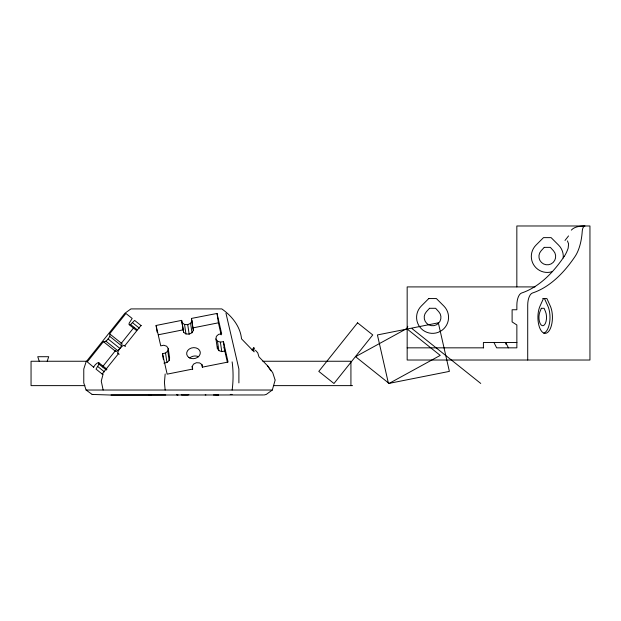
<?xml version="1.0" encoding="UTF-8"?>
<svg xmlns="http://www.w3.org/2000/svg" width="621" height="621" viewBox="0 0 621 621"><rect width="100%" height="100%" fill="white"/><g stroke="black" fill="none" stroke-linecap="round" stroke-linejoin="round"><path stroke-width="0.93" d="M238.891 382.916L238.891 368.998L225.982 313.31M165.163 373.997L164.441 382.513L165.155 390.027M163.905 363.114L166.948 362.517L169.176 360.514L167.771 351.044L168.206 348.443L166.676 346.223L163.765 345.245L160.73 345.85L156.096 325.466L181.658 320.382L183.622 332.274L185.951 333.951L189.149 334.129L191.998 332.747L193.395 330.325L191.439 318.433L217.024 313.45L221.658 333.842L218.6 334.339L216.364 336.341L215.937 338.95L217.342 348.412L218.871 350.632L221.782 351.61L224.818 351.005L223.428 341.635L220.37 342.14L217.466 341.162L215.937 338.95M169.176 360.514L169.611 357.906L168.206 348.443M217.342 348.412L217.629 346.681M407.166 327.632L407.795 326.312M275.126 380.184L272.316 390.027L266.262 394.428L264.243 394.956M252.297 350.609L253.865 347.721L254.556 349.103M103.133 373.997L101.262 381.115L103.133 390.027M103.839 341.977C106.843 341.41 110.173 337.234 110.064 334.183M119.216 354.249L117.734 353.07L118.285 351.067L121.584 345.812L122.127 343.809L109.653 333.85L125.923 313.465L132.188 318.464L129.083 323.308L129.207 324.69L136.604 330.589M47.204 361.251L48.717 356.71L37.749 356.71L39.263 361.251M93.577 367.158L95.347 364.605L97.45 362.928L98.832 362.749L106.959 369.239M543.445 298.561L540.037 306.068A15.991 7.258 90 0 0 540.045 328.68A15.991 7.258 90 0 0 550.307 328.68A15.991 7.258 90 0 0 550.307 306.068L546.907 298.561L542.731 298.561M102.574 374.347L96.014 369.107L98.956 364.131L98.832 362.749M205.194 394.909L205.931 394.972M182.209 322.804L184.546 324.48L187.744 324.667L190.585 323.277L191.99 320.855M192.572 369.371L192.145 366.53L193.55 364.108L196.391 362.718L199.597 362.905L201.926 364.581L202.493 367.12L228.07 362.059L223.428 341.635M568.541 235.926L565.001 240.467M177.125 394.987L177.544 394.428M129.207 324.69L130.589 324.511L134.625 320.405L141.278 325.715M102.488 366.856L115.576 350.469M120.948 343.739L134.066 327.298M124.72 345.874L140.99 325.489M252.103 349.933L253.865 347.721M571.304 230.127C574.425 226.642 579.618 226.16 584.019 225.982M93.771 367.314L87.274 361.88L103.428 341.651L115.902 351.61L117.734 350.632L122.135 346.254L123.959 345.276L125.442 346.456M163.346 359.334L162.5 353.652L165.535 353.046L167.771 351.044M188.163 394.972L188.862 394.568M158.44 334.75L183.738 329.712M217.024 313.45L218.413 322.819L192.852 327.904L193.395 330.325M263.529 394.956L110.313 395.018L92.141 394.428L86.086 390.027L83.773 382.916L83.773 368.998L86.086 361.88L124.852 313.31L130.907 308.916L221.798 308.909C231.749 315.856 240.311 326.382 241.522 338.841L254.152 351.882L253.508 349.095M213.445 394.987L218.639 394.972L216.201 394.972M534.992 286.91L407.166 286.91L407.166 360.025L589.95 360.025L589.95 225.982L516.835 225.982L516.835 286.91M516.928 342.505L505.921 342.505L505.921 344.282M407.166 347.838L483.627 347.838M87.608 361.251L31.05 361.251L31.05 385.625L84.898 385.625M262.846 361.251L350.927 361.251L350.927 385.625M273.496 385.625L352.549 385.625M86.086 390.027L272.316 390.027M92.141 394.428L92.855 394.428M230.251 394.428L232.122 394.428M111.027 395.018L165.745 394.964M187.526 394.995L181.557 394.987L181.293 394.428M176.543 394.692L178.103 394.979M412.072 328.633L480.747 383.444M132.684 322.827L139.345 328.144M130.589 324.511L137.241 329.821M109.754 336.365L121.584 345.812M108.07 338.973L119.9 348.412M105.904 341.185L117.734 350.632M117.734 353.07L118.495 353.675L102.139 373.997M98.956 364.131L106.354 370.031M97.784 366.553L104.444 371.863M275.018 379.726L272.704 372.616L267.581 365.839L258.988 356.881L257.746 352.829L255.464 350.26M567.439 240.901L568.588 243.874L568.168 248.175A36.755 16.682 -90 0 1 564.202 256.442M267.581 365.839L270.927 370.791M216.139 394.568L216.395 394.972M508.428 347.838L505.688 342.505L483.402 342.505L483.402 347.838M493.959 342.505L496.653 347.838L516.858 347.838L516.858 324.993L512.108 321.911L512.108 309.755L516.858 309.755L516.858 305.19A12.327 5.597 -90 0 1 521.617 293.003A228.481 103.715 -90 0 0 564.194 256.403M544.462 298.561L547.869 306.068A15.991 7.266 -90 0 1 549.632 322.384A15.991 7.266 -90 0 1 543.794 333.198M218.413 322.819L221.154 334.866M223.933 347.1L227.348 362.121M192.145 366.53L192.712 369.06L167.15 374.145L162.5 353.652M183.622 332.274L181.658 320.382M220.37 342.14L221.782 351.61M217.466 341.162L218.871 350.632M201.926 364.581L202.353 367.422M191.439 318.433L192.704 326.957M190.585 323.277L191.998 332.747M187.744 324.667L189.149 334.129M184.546 324.48L185.951 333.951M165.535 353.046L166.948 362.517M156.096 325.466L157.082 332.095M527.71 360.025L527.71 305.19A12.327 5.597 -90 0 1 532.476 293.003A228.481 103.73 90 0 0 575.069 256.457A36.755 16.682 -90 0 0 582.242 231.206A6.094 2.763 -90 0 1 584.982 225.982M551.945 271.75A15.991 15.991 0 0 1 535.993 245.14L543.491 237.633L551.106 237.633L558.613 245.14A15.991 15.991 0 0 1 563.216 258.01M232.13 361.88A34.24 10.58 -90 0 1 232.13 390.035M189.653 358.045A6.862 5.496 -8.5 0 1 198.611 356.749M541.349 308.295L539.928 311.711A8.376 3.804 90 0 0 540.084 323.386A8.376 3.804 90 0 0 545.378 323.386A8.376 3.804 90 0 0 545.533 311.719L544.112 308.295L541.31 308.295M357.564 322.819L318.798 371.389L333.974 383.506L372.747 334.936L357.564 322.819M429.53 308.295L426.402 311.711A8.376 8.376 0 0 0 426.736 323.386A8.376 8.376 0 0 0 438.41 323.386A8.376 8.376 0 0 0 438.752 311.711L435.624 308.295L429.53 308.295M544.252 247.368L541.124 250.783A8.376 8.376 0 0 0 541.465 262.458A8.376 8.376 0 0 0 553.14 262.458A8.376 8.376 0 0 0 553.474 250.783L550.346 247.368L544.252 247.368M428.769 298.561L421.271 306.068A15.991 15.991 0 0 0 421.263 328.68A15.991 15.991 0 0 0 443.883 328.68A15.991 15.991 0 0 0 443.883 306.068L436.384 298.561L428.769 298.561M406.693 328.633L355.554 356.679L389.095 383.444L440.235 355.406L406.693 328.633M438.333 322.819L377.421 334.936L388.467 383.506L449.379 371.389L438.333 322.819M151.361 394.987L149.149 394.995L151.369 394.995M188.885 357.486A6.862 5.496 -8.5 0 0 200.156 353.978A6.862 5.496 -8.5 0 0 191.392 348.016A6.862 5.496 -8.5 0 0 188.885 357.486"/></g></svg>
